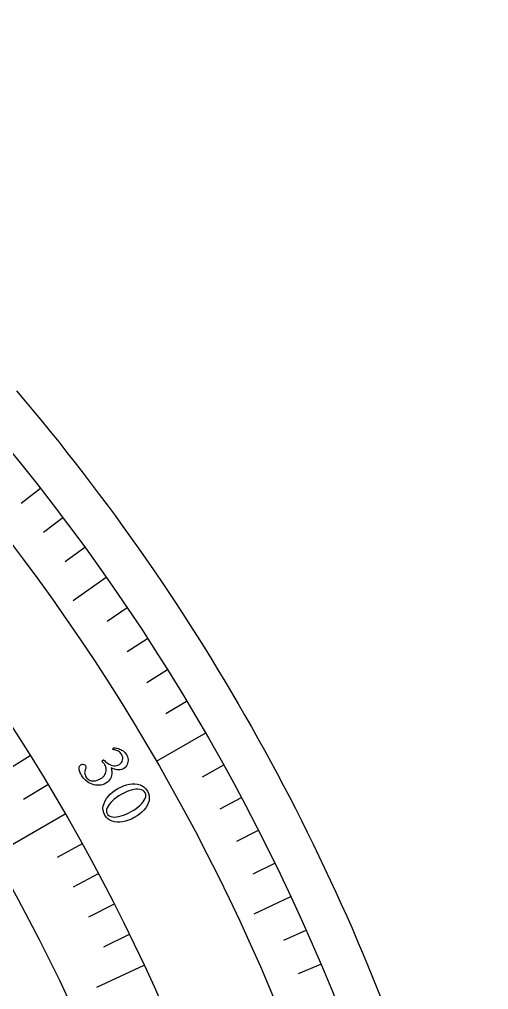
# Model space of a CAD drawing. Header units: millimetres. Extents: x -50 to 50, y -50 to 64.
# Drawn here: x 38.12 to 49, y 18.56 to 41.03 of the extents above; entities that cross this region are included whole.
import ezdxf

# ---------------------------------------------------------------- set-up
doc = ezdxf.new("R2010")
doc.units = ezdxf.units.MM
for name, color, linetype in [('CUT_OUTER', 1, 'Continuous'), ('ENGRAVE', 7, 'Continuous'), ('ENGRAVE_FINE', 8, 'Continuous'), ('TEXT', 5, 'Continuous')]:
    doc.layers.add(name, color=color, linetype=linetype)

msp = doc.modelspace()

# ---------------------------------------------------------------- linework, layer by layer
at = {"layer": 'CUT_OUTER'}
msp.add_lwpolyline([(38.0601, 32.4257), (38.2584, 32.1916), (38.4552, 31.9562), (38.6505, 31.7197), (38.8444, 31.4819), (39.0369, 31.243), (39.2278, 31.0029), (39.4173, 30.7616), (39.6053, 30.5191), (39.7918, 30.2756), (39.9769, 30.0308), (40.1604, 29.785), (40.3424, 29.538), (40.5229, 29.2899), (40.7018, 29.0407), (40.8792, 28.7904), (41.0551, 28.539), (41.2295, 28.2866), (41.4023, 28.0331), (41.5735, 27.7785), (41.7431, 27.5229), (41.9112, 27.2662), (42.0777, 27.0086), (42.2427, 26.7499), (42.406, 26.4902), (42.5678, 26.2295), (42.7279, 25.9678), (42.8864, 25.7051), (43.0433, 25.4415), (43.1986, 25.1769), (43.3523, 24.9114), (43.5043, 24.6449), (43.6547, 24.3775), (43.8035, 24.1092), (43.9506, 23.84), (44.0961, 23.5698), (44.2399, 23.2988), (44.382, 23.0269), (44.5224, 22.7542), (44.6612, 22.4806), (44.7983, 22.2061), (44.9337, 21.9308), (45.0674, 21.6547), (45.1995, 21.3778), (45.3298, 21.1), (45.4584, 20.8215), (45.5853, 20.5422), (45.7105, 20.2621), (45.834, 19.9812), (45.9557, 19.6996), (46.0757, 19.4173), (46.194, 19.1342), (46.3105, 18.8504), (46.4253, 18.5659), (46.5383, 18.2806)], dxfattribs=at)
at = {"layer": 'ENGRAVE'}
for points in [[(40.1385, 28.1052), (39.3705, 27.5675)], [(42.4352, 24.5), (41.2986, 23.8437)], [(39.1876, 22.625), (34.4245, 19.875)], [(44.4091, 20.7083), (43.5594, 20.3121)], [(41.0104, 19.1235), (39.9138, 18.6121)]]:
    msp.add_lwpolyline(points, dxfattribs=at)
for radius in [49, 49, 47.6875, 45.25, 45.25, 43.325, 39.75, 39.75]:
    msp.add_circle((0, 0), radius, dxfattribs=at)
at = {"layer": 'ENGRAVE_FINE'}
for points in [[(38.6125, 30.1674), (38.1693, 29.8211)], [(39.1331, 29.4889), (38.6839, 29.1504)], [(39.6418, 28.8015), (39.1868, 28.4708)], [(40.6228, 27.4005), (40.1565, 27.0859)], [(41.0949, 26.6873), (40.6231, 26.381)], [(41.5544, 25.966), (41.0773, 25.668)], [(42.0012, 25.2369), (41.519, 24.9472)], [(38.3742, 23.9788), (37.8145, 23.6291)], [(42.8564, 23.7557), (42.3644, 23.483)], [(38.7868, 23.3055), (38.2211, 22.9655)], [(43.2644, 23.0041), (42.7678, 22.74)], [(43.6593, 22.2455), (43.1581, 21.9902)], [(39.5765, 21.9376), (38.9993, 21.6177)], [(44.0409, 21.4802), (43.5353, 21.2336)], [(39.9534, 21.2436), (39.3706, 20.9337)], [(40.318, 20.5431), (39.73, 20.2434)], [(40.6704, 19.8363), (40.0772, 19.547)], [(44.7637, 19.9301), (44.2499, 19.7013)], [(45.1047, 19.1458), (44.587, 18.926)]]:
    msp.add_lwpolyline(points, dxfattribs=at)
at = {"layer": 'TEXT'}
for points in [[(40.6137, 23.9936), (40.6242, 23.9725), (40.6326, 23.9487), (40.6386, 23.9223), (40.6424, 23.8933), (40.6433, 23.8629), (40.6405, 23.8328), (40.6341, 23.8028), (40.624, 23.7729), (40.6097, 23.7446), (40.5906, 23.7191), (40.5666, 23.6966), (40.5378, 23.6769), (40.5132, 23.6646), (40.4878, 23.6559), (40.4616, 23.6509), (40.4346, 23.6494), (40.4076, 23.6507), (40.3812, 23.654), (40.3555, 23.6593), (40.3304, 23.6665), (40.3067, 23.6747), (40.2851, 23.683), (40.2656, 23.6912), (40.2482, 23.6995), (40.2567, 23.6744), (40.2628, 23.6469), (40.2665, 23.6169), (40.2676, 23.5843), (40.2655, 23.5507), (40.2595, 23.5172), (40.2495, 23.484), (40.2356, 23.451), (40.2171, 23.4196), (40.1931, 23.3909), (40.1637, 23.3649), (40.1289, 23.3418), (40.0896, 23.3217), (40.0497, 23.3069), (40.0092, 23.2973), (39.9681, 23.293), (39.9271, 23.2934), (39.8869, 23.2978), (39.8474, 23.3062), (39.8087, 23.3187), (39.7712, 23.3348), (39.7354, 23.354), (39.7012, 23.3764), (39.6686, 23.402), (39.6383, 23.4301), (39.6105, 23.4603), (39.5855, 23.4926), (39.5631, 23.527), (39.5544, 23.5429), (39.5456, 23.5612), (39.5368, 23.582), (39.528, 23.6053), (39.5201, 23.6296), (39.5141, 23.6537), (39.5099, 23.6774), (39.5077, 23.7008), (39.5087, 23.7061), (39.5108, 23.7131), (39.514, 23.7219), (39.5183, 23.7323), (39.5237, 23.7428), (39.5301, 23.752), (39.5378, 23.7597), (39.5465, 23.766), (39.5627, 23.7741), (39.5788, 23.7789), (39.5948, 23.7803), (39.6107, 23.7784), (39.6255, 23.7737), (39.6382, 23.7668), (39.6488, 23.7577), (39.6572, 23.7464), (39.6645, 23.7309), (39.6678, 23.7152), (39.667, 23.6994), (39.6623, 23.6834), (39.656, 23.6675), (39.6503, 23.6519), (39.6455, 23.6366), (39.6413, 23.6216), (39.638, 23.6043), (39.637, 23.5869), (39.6383, 23.5695), (39.6418, 23.5519), (39.647, 23.5347), (39.6532, 23.5182), (39.6603, 23.5024), (39.6685, 23.4874), (39.6819, 23.4681), (39.698, 23.4503), (39.7171, 23.4341), (39.739, 23.4195), (39.7638, 23.4075), (39.7912, 23.3994), (39.8214, 23.395), (39.8544, 23.3945), (39.8898, 23.3988), (39.9276, 23.4093), (39.9678, 23.4257), (40.0102, 23.4483), (40.0395, 23.4677), (40.0648, 23.4897), (40.0862, 23.514), (40.1036, 23.5408), (40.1173, 23.5691), (40.1273, 23.5981), (40.1337, 23.6277), (40.1364, 23.6579), (40.1353, 23.6877), (40.1303, 23.7162), (40.1214, 23.7433), (40.1085, 23.769), (40.1006, 23.7812), (40.0916, 23.793), (40.0816, 23.8043), (40.0706, 23.8151), (40.0598, 23.8251), (40.0504, 23.834), (40.0425, 23.8418), (40.0361, 23.8484), (40.0401, 23.8564), (40.0455, 23.8635), (40.0521, 23.8699), (40.06, 23.8754), (40.0651, 23.8782), (40.0698, 23.8801), (40.0738, 23.8812), (40.0774, 23.8815), (40.1031, 23.8561), (40.1301, 23.8325), (40.1584, 23.8107), (40.188, 23.7907), (40.2184, 23.7735), (40.2494, 23.7601), (40.2808, 23.7506), (40.3126, 23.7448), (40.3448, 23.7439), (40.3772, 23.7487), (40.4097, 23.7593), (40.4423, 23.7756), (40.4698, 23.7954), (40.4917, 23.819), (40.5079, 23.8464), (40.5184, 23.8778), (40.5227, 23.911), (40.5201, 23.9442), (40.5107, 23.9774), (40.4945, 24.0105), (40.4791, 24.0333), (40.4617, 24.0529), (40.4425, 24.0692), (40.4214, 24.0822), (40.3998, 24.0926), (40.3792, 24.1011), (40.3594, 24.1075), (40.3406, 24.1119), (40.3239, 24.1151), (40.3104, 24.118), (40.3001, 24.1206), (40.293, 24.1229), (40.2918, 24.1264), (40.292, 24.1308), (40.2935, 24.1359), (40.2963, 24.1419), (40.3001, 24.1479), (40.3044, 24.1531), (40.3091, 24.1575), (40.3143, 24.1612), (40.3395, 24.1592), (40.3654, 24.1553), (40.3921, 24.1495), (40.4195, 24.1419), (40.447, 24.1322), (40.474, 24.1202), (40.5005, 24.1059), (40.5265, 24.0893), (40.5513, 24.07), (40.5741, 24.0476), (40.5949, 24.0221), (40.6137, 23.9936)], [(41.0925, 23.1604), (41.1181, 23.1049), (41.1328, 23.049), (41.1365, 22.9926), (41.1293, 22.9358), (41.1125, 22.8796), (41.0874, 22.8249), (41.0541, 22.7718), (41.0125, 22.7202), (40.9642, 22.671), (40.9104, 22.6253), (40.8513, 22.5831), (40.7868, 22.5443), (40.7195, 22.5103), (40.6522, 22.4828), (40.5849, 22.4617), (40.5175, 22.447), (40.4516, 22.4391), (40.3888, 22.4387), (40.3291, 22.4457), (40.2725, 22.4601), (40.2206, 22.4826), (40.175, 22.5138), (40.1357, 22.5538), (40.1026, 22.6025), (40.0788, 22.6547), (40.0654, 22.7082), (40.0625, 22.763), (40.0701, 22.8192), (40.0869, 22.8755), (40.1116, 22.9306), (40.1442, 22.9845), (40.1848, 23.0372), (40.2322, 23.0875), (40.285, 23.1345), (40.3433, 23.1779), (40.4071, 23.2179), (40.4737, 23.253), (40.5406, 23.2815), (40.6076, 23.3036), (40.6749, 23.3192), (40.7408, 23.3276), (40.8038, 23.3282), (40.8638, 23.3209), (40.9208, 23.3058), (40.9732, 23.2824), (41.0193, 23.2504), (41.059, 23.2097), (41.0925, 23.1604)], [(41.0403, 23.1205), (41.0188, 23.15), (40.9912, 23.1731), (40.9575, 23.1896), (40.9177, 23.1997), (40.8732, 23.2037), (40.8252, 23.2021), (40.7737, 23.195), (40.7188, 23.1823), (40.6616, 23.1645), (40.6036, 23.1419), (40.5446, 23.1145), (40.4846, 23.0824), (40.4271, 23.0476), (40.3738, 23.0109), (40.3248, 22.9726), (40.28, 22.9325), (40.2404, 22.8919), (40.2071, 22.8519), (40.1801, 22.8125), (40.1593, 22.7738), (40.1458, 22.7366), (40.1407, 22.7021), (40.144, 22.6701), (40.1557, 22.6407), (40.1781, 22.6099), (40.2065, 22.5863), (40.241, 22.57), (40.2814, 22.5608), (40.3267, 22.5581), (40.3754, 22.5611), (40.4278, 22.5697), (40.4836, 22.5841), (40.5416, 22.6033), (40.6001, 22.6265), (40.6592, 22.6538), (40.7189, 22.6852), (40.7773, 22.7197), (40.8309, 22.7556), (40.8797, 22.7929), (40.9237, 22.8316), (40.9622, 22.8709), (40.9944, 22.9098), (41.0202, 22.9484), (41.0398, 22.9867), (41.0522, 23.0236), (41.0564, 23.0582), (41.0524, 23.0905), (41.0403, 23.1205)]]:
    msp.add_lwpolyline(points, close=True, dxfattribs=at)

doc.saveas('drawing.dxf')
